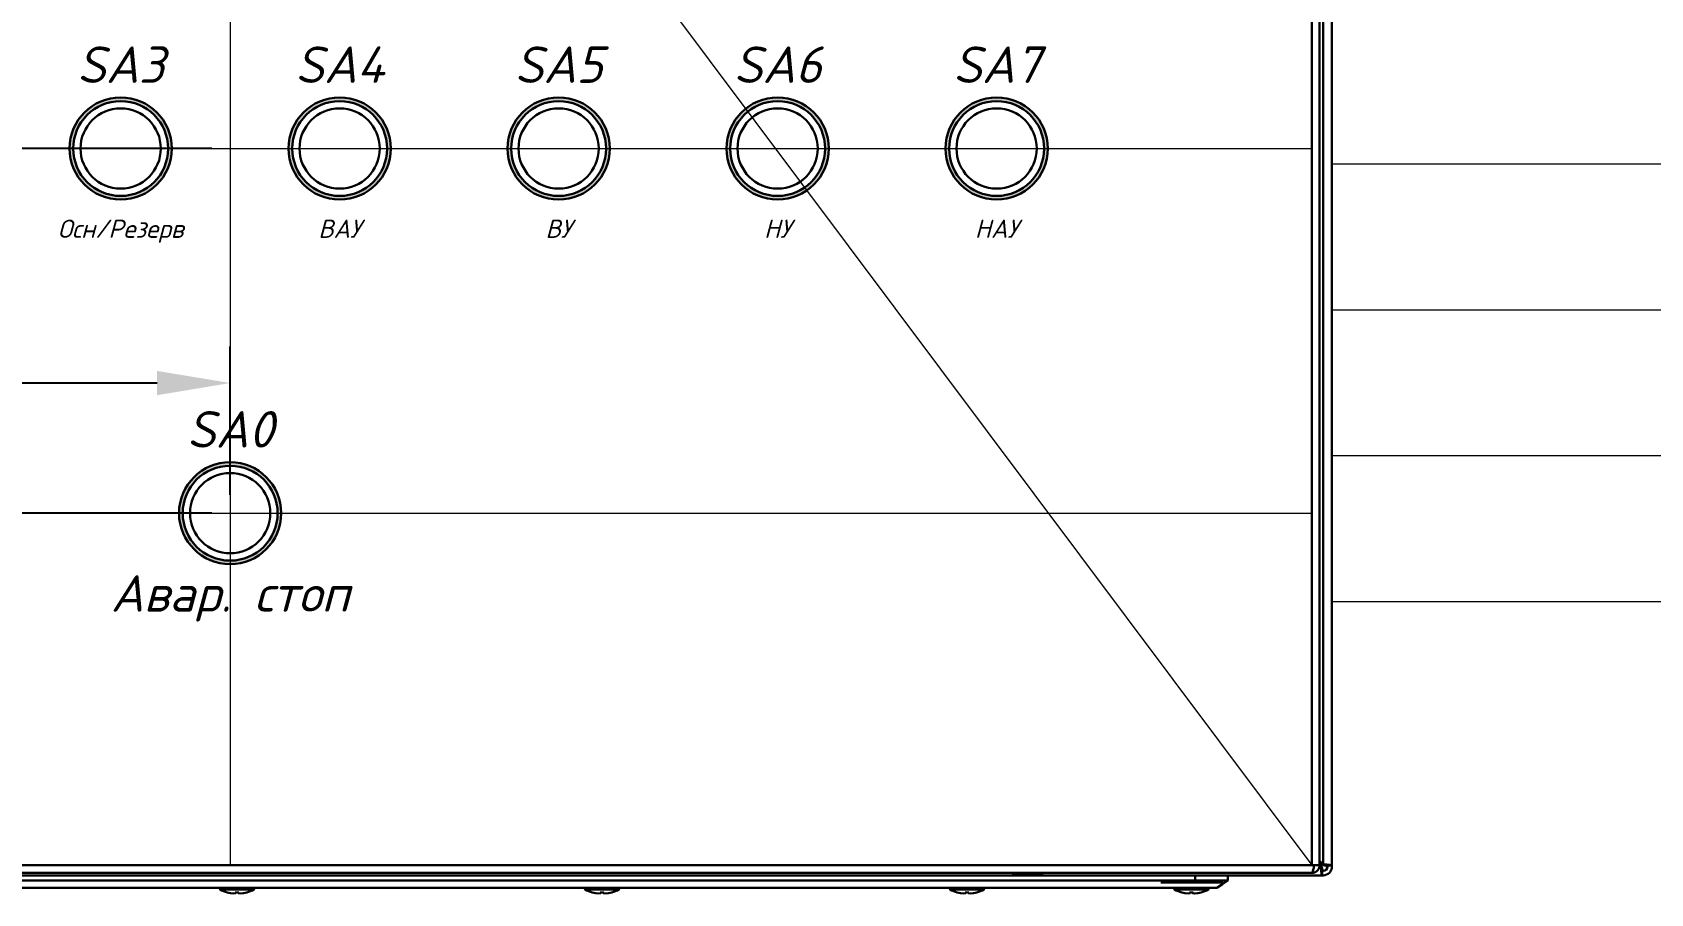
# Model space of a CAD drawing. Header units: millimetres. Extents: x 0 to 53000, y -591 to 24400.
# Drawn here: x 10121 to 10564.4, y 2391.8 to 2628 of the extents above; entities that cross this region are included whole.
import ezdxf
from ezdxf.enums import TextEntityAlignment as Align

# ---------------------------------------------------------------- set-up
doc = ezdxf.new("R2010")
doc.units = ezdxf.units.MM
doc.layers.add('Основная', color=7, linetype='Continuous', lineweight=30)
doc.layers.add('Привязки', color=2, linetype='Continuous', lineweight=0, plot=False, transparency=0.8)
doc.layers.add('размеры', color=3, linetype='Continuous')
doc.styles.get("Standard").update_dxf_attribs({"font": 'arial.ttf'})
doc.styles.add('текст', font='isocpeui.ttf')
doc.dimstyles.new('ISO2', dxfattribs={"dimtxt": 20, "dimasz": 20, "dimexe": 10, "dimexo": 5, "dimgap": 5, "dimtad": 1, "dimdec": 4, "dimdsep": 46, "dimlunit": 6, "dimtxsty": 'Standard', "dimcen": 20, "dimadec": 0, "dimazin": 0, "dimtfac": 1, "dimtdec": 4, "dimtmove": 0, "dimatfit": 3, "dimfxl": 1, "dimtolj": 1, "dimtzin": 0, "dimarcsym": 0})

# ---------------------------------------------------------------- blocks, each defined once
blk = doc.blocks.new('D22')
at = {"layer": 'Основная'}
h = blk.add_hatch(color=256, dxfattribs=at)
h.dxf.hatch_style = 1
h.paths.add_polyline_path([(-7.8, 10.4), (-8.4, 11.2, 0.236068), (-14, 0, 0.236068), (-8.4, -11.2), (-7.8, -10.4, -0.236068), (-13, 0, -0.236068)])
h.paths.add_polyline_path([(7.8, 10.4), (8.4, 11.2, 0.333333), (-8.4, 11.2), (-7.8, 10.4, -0.333333)])
h.paths.add_polyline_path([(8.4, 11.2), (7.8, 10.4, -0.236068), (13, 0, -0.236068), (7.8, -10.4), (8.4, -11.2, 0.236068), (14, 0, 0.236068)])
h.paths.add_polyline_path([(8.4, -11.2), (7.8, -10.4, -0.333333), (-7.8, -10.4), (-8.4, -11.2, 0.333333)])
for radius in [14, 13, 11]:
    blk.add_circle((0, 0), radius, dxfattribs=at)
at = {"style": 'текст'}
for tag, p in [('НАИМНОВАНИЕ', (0, 23)), ('ЦВЕТ', (0, -22))]:
    blk.add_attdef(tag, text='', height=10, dxfattribs=at).set_placement(p, align=Align.MIDDLE_CENTER)
blk = doc.blocks.new('*D401')
at = {"layer": 'Defpoints', "color": 0, "transparency": 16777216}
for p in [(10175.18, 2496.16), (9833.68, 2397.55), (10175.18, 2397.55)]:
    blk.add_point(p, dxfattribs=at)
at = {"layer": 'размеры', "color": 0, "lineweight": -2, "transparency": 16777216}
for p, q in [((10170.18, 2496.16), (9823.68, 2496.16)), ((9833.68, 2476.16), (9833.68, 2417.55)), ((10170.18, 2397.55), (9823.68, 2397.55))]:
    blk.add_line(p, q, dxfattribs=at)
at = {"layer": 'размеры', "color": 0, "transparency": 16777216}
for points in [[(9830.35, 2476.16), (9837.02, 2476.16), (9833.68, 2496.16)], [(9830.35, 2417.55), (9837.02, 2417.55), (9833.68, 2397.55)]]:
    blk.add_solid(points, dxfattribs=at)
at = {"layer": 'размеры', "color": 0, "transparency": 16777216, "insert": (9818.47, 2446.86), "char_height": 20, "attachment_point": 5, "rotation": 90}
blk.add_mtext('\\A1;100', dxfattribs=at)
blk = doc.blocks.new('*D402')
at = {"layer": 'Defpoints', "color": 0, "transparency": 16777216}
for p in [(9833.68, 2596.16), (10175.18, 2596.16), (10175.18, 2496.16)]:
    blk.add_point(p, dxfattribs=at)
at = {"layer": 'размеры', "color": 0, "lineweight": -2, "transparency": 16777216}
for p, q in [((10170.18, 2596.16), (9823.68, 2596.16)), ((9833.68, 2516.16), (9833.68, 2576.16)), ((10170.18, 2496.16), (9823.68, 2496.16))]:
    blk.add_line(p, q, dxfattribs=at)
at = {"layer": 'размеры', "color": 0, "transparency": 16777216}
for points in [[(9830.35, 2576.16), (9837.02, 2576.16), (9833.68, 2596.16)], [(9830.35, 2516.16), (9837.02, 2516.16), (9833.68, 2496.16)]]:
    blk.add_solid(points, dxfattribs=at)
at = {"layer": 'размеры', "color": 0, "transparency": 16777216, "insert": (9818.47, 2546.16), "char_height": 20, "attachment_point": 5, "rotation": 90}
blk.add_mtext('\\A1;100', dxfattribs=at)
blk = doc.blocks.new('*D379')
at = {"layer": 'Defpoints', "color": 0, "transparency": 16777216}
for p in [(9876.68, 2531.85), (9876.68, 2496.16), (10175.18, 2496.16)]:
    blk.add_point(p, dxfattribs=at)
at = {"layer": 'размеры', "color": 0, "lineweight": -2, "transparency": 16777216}
for p, q in [((9876.68, 2501.16), (9876.68, 2541.85)), ((10175.18, 2501.16), (10175.18, 2541.85)), ((10155.18, 2531.85), (9896.68, 2531.85))]:
    blk.add_line(p, q, dxfattribs=at)
at = {"layer": 'размеры', "color": 0, "transparency": 16777216}
for points in [[(9896.68, 2535.18), (9896.68, 2528.52), (9876.68, 2531.85)], [(10155.18, 2535.18), (10155.18, 2528.52), (10175.18, 2531.85)]]:
    blk.add_solid(points, dxfattribs=at)
at = {"layer": 'размеры', "color": 0, "transparency": 16777216, "insert": (10025.93, 2547.07), "char_height": 20, "attachment_point": 5}
blk.add_mtext('\\A1;300', dxfattribs=at)

msp = doc.modelspace()

# ---------------------------------------------------------------- linework, layer by layer
at = {"layer": 'Основная', "linetype": 'Continuous'}
for p, q in [((10471.58473, 3192.4489), (10471.58473, 2399.64892)), ((10473.68472, 2399.64892), (10473.68472, 3192.4489)), ((10474.65744, 3193.8125), (10474.65744, 2399.88531)), ((10477.05745, 2399.5489), (10477.05745, 3194.14891)), ((10471.58473, 2399.64892), (9878.78474, 2399.64892)), ((10472.18474, 2399.64892), (10471.58473, 2399.64892)), ((10472.18474, 2399.64892), (10473.68472, 2399.64892)), ((10474.02104, 2399.24891), (10473.60994, 2399.24891)), ((10473.62103, 2399.64892), (10474.02104, 2399.24891)), ((10474.65744, 2399.88531), (10473.68472, 2400.85803)), ((10473.68472, 2400.61052), (10474.65744, 2399.6378)), ((10473.68472, 2399.83271), (10474.26851, 2399.24891)), ((10474.02104, 2399.24891), (10474.26851, 2399.24891)), ((10474.65744, 2399.6378), (10474.65744, 2399.88531)), ((10477.05745, 2399.5489), (10475.85743, 2399.5489)), ((10475.85743, 2399.5489), (10475.85743, 2399.24891)), ((10477.05745, 2399.5489), (10477.05745, 2399.24891)), ((9878.78474, 2397.5489), (10471.58473, 2397.5489)), ((10474.35745, 2396.8489), (9880.75744, 2396.8489)), ((10430.05743, 2395.4489), (9924.05744, 2395.4489)), ((10430.05743, 2395.4489), (10439.55742, 2395.4489)), ((10430.20742, 2394.84889), (10447.20744, 2394.84889)), ((10439.55742, 2396.8489), (10439.55742, 2395.4489)), ((10448.55743, 2395.4489), (10439.55742, 2395.4489)), ((10448.55743, 2396.8489), (10448.55743, 2395.4489)), ((10474.35745, 2398.04892), (10474.35745, 2396.8489)), ((10474.65744, 2398.04892), (10474.35745, 2398.04892)), ((10474.35745, 2396.8489), (10474.65744, 2396.8489)), ((9926.05745, 2393.4489), (10428.05742, 2393.4489)), ((10172.43575, 2392.94143), (10181.67912, 2392.94143)), ((10174.39872, 2392.1342), (10175.26067, 2391.91909)), ((10175.26067, 2391.91909), (10176.17667, 2391.82342)), ((10176.17667, 2391.82342), (10176.71713, 2391.91909)), ((10176.56779, 2392.1342), (10177.05743, 2392.12145)), ((10176.71713, 2391.91909), (10176.56779, 2392.1342)), ((10176.74047, 2392.1297), (10176.71713, 2391.91909)), ((10177.05743, 2392.12145), (10177.54708, 2392.1342)), ((10177.3744, 2392.1297), (10177.39774, 2391.91909)), ((10177.54708, 2392.1342), (10177.39774, 2391.91909)), ((10177.39774, 2391.91909), (10177.9382, 2391.82342)), ((10177.9382, 2391.82342), (10178.85419, 2391.91909)), ((10178.85419, 2391.91909), (10179.71615, 2392.1342)), ((10272.43574, 2392.94143), (10281.67912, 2392.94143)), ((10274.39872, 2392.1342), (10275.26068, 2391.91909)), ((10275.26068, 2391.91909), (10276.17667, 2391.82342)), ((10276.17667, 2391.82342), (10276.71712, 2391.91909)), ((10276.56779, 2392.1342), (10277.05744, 2392.12145)), ((10276.71712, 2391.91909), (10276.56779, 2392.1342)), ((10276.74047, 2392.1297), (10276.71712, 2391.91909)), ((10277.05744, 2392.12145), (10277.54708, 2392.1342)), ((10277.3744, 2392.1297), (10277.39774, 2391.91909)), ((10277.54708, 2392.1342), (10277.39774, 2391.91909)), ((10277.39774, 2391.91909), (10277.9382, 2391.82342)), ((10277.9382, 2391.82342), (10278.8542, 2391.91909)), ((10278.8542, 2391.91909), (10279.71615, 2392.1342)), ((10372.43575, 2392.94143), (10381.67912, 2392.94143)), ((10374.39871, 2392.1342), (10375.26067, 2391.91909)), ((10375.26067, 2391.91909), (10376.17667, 2391.82342)), ((10376.17667, 2391.82342), (10376.71712, 2391.91909)), ((10376.56778, 2392.1342), (10377.05744, 2392.12145)), ((10376.71712, 2391.91909), (10376.56778, 2392.1342)), ((10376.74047, 2392.1297), (10376.71712, 2391.91909)), ((10377.05744, 2392.12145), (10377.54707, 2392.1342)), ((10377.3744, 2392.1297), (10377.39775, 2391.91909)), ((10377.54707, 2392.1342), (10377.39775, 2391.91909)), ((10377.39775, 2391.91909), (10377.9382, 2391.82342)), ((10377.9382, 2391.82342), (10378.85419, 2391.91909)), ((10378.85419, 2391.91909), (10379.71615, 2392.1342)), ((10433.93575, 2392.94143), (10443.17912, 2392.94143)), ((10435.89871, 2392.1342), (10436.76068, 2391.91909)), ((10436.76068, 2391.91909), (10437.67666, 2391.82342)), ((10437.67666, 2391.82342), (10438.21712, 2391.91909)), ((10438.21712, 2391.91909), (10438.06778, 2392.1342)), ((10438.06778, 2392.1342), (10438.55744, 2392.12145)), ((10438.24046, 2392.1297), (10438.21712, 2391.91909)), ((10438.55744, 2392.12145), (10439.04709, 2392.1342)), ((10438.87441, 2392.1297), (10438.89775, 2391.91909)), ((10439.04709, 2392.1342), (10438.89775, 2391.91909)), ((10438.89775, 2391.91909), (10439.43821, 2391.82342)), ((10439.43821, 2391.82342), (10440.35419, 2391.91909)), ((10440.35419, 2391.91909), (10441.21616, 2392.1342))]:
    msp.add_line(p, q, dxfattribs=at)
at = {"layer": 'Основная'}
for p, q in [((10473.68472, 2399.64892), (10473.68472, 3194.54892)), ((9876.68471, 2399.64892), (10473.68472, 2399.64892))]:
    msp.add_line(p, q, dxfattribs=at)
at = {"layer": 'Основная', "linetype": 'Continuous', "flags": 128}
msp.add_lwpolyline([(10445.55743, 2393.4489), (10447.05736, 2394.44886), (10448.55743, 2395.4489)], dxfattribs=at)
at = {"layer": 'Основная', "linetype": 'Continuous'}
for centre, radius, start, end in [((10474.65743, 2399.2489), 1.2, 270, 0), ((10474.65743, 2399.2489), 2.4, 270, 0), ((10393.98607, 2422.81498), 25.76608, 258.6941478, 269.3298889), ((10393.38338, 2422.81498), 25.76608, 270.6701111, 281.3058522), ((10172.59193, 2393.2219), 0.32103, 135, 240.8896328), ((10177.05743, 2401.24142), 9.5, 240.8896328, 253.7275241), ((10177.05743, 2401.24142), 9.5, 286.2611128, 299.1103672), ((10181.52294, 2393.2219), 0.32103, 299.1103672, 45), ((10272.59193, 2393.2219), 0.32103, 135, 240.8896328), ((10277.05743, 2401.24142), 9.5, 240.8896328, 253.7275241), ((10277.05743, 2401.24142), 9.5, 286.2611128, 299.1103672), ((10281.52294, 2393.2219), 0.32103, 299.1103672, 45), ((10372.59193, 2393.2219), 0.32103, 135, 240.8896328), ((10377.05743, 2401.24142), 9.5, 240.8896328, 253.7275241), ((10377.05743, 2401.24142), 9.5, 286.2611128, 299.1103672), ((10381.52294, 2393.2219), 0.32103, 299.1103672, 45), ((10434.09193, 2393.2219), 0.32103, 135, 240.8896328), ((10438.55743, 2401.24142), 9.5, 240.8896328, 253.7275241), ((10438.55743, 2401.24142), 9.5, 286.2611128, 299.1103672), ((10443.02294, 2393.2219), 0.32103, 299.1103672, 45)]:
    msp.add_arc(centre, radius, start, end, dxfattribs=at)
for points, knots in [([(10471.58473, 2397.5489), (10471.6318, 2397.5767), (10471.72258, 2397.63032), (10471.85687, 2398.03154), (10471.98786, 2398.59241), (10472.09736, 2399.16875), (10472.16279, 2399.52834), (10472.18474, 2399.64892)], [0, 0, 0, 0, 0.235056864, 0.453338999, 0.671614865, 0.889888144, 1, 1, 1, 1]), ([(10473.68472, 2399.64892), (10473.65691, 2399.39024), (10473.60329, 2398.89135), (10473.20211, 2398.24835), (10472.64122, 2397.78743), (10472.06488, 2397.57389), (10471.70529, 2397.55517), (10471.58473, 2397.5489)], [0, 0, 0, 0, 0.235057603, 0.4533404678, 0.6716162172, 0.8898969721, 1, 1, 1, 1]), ([(10474.35745, 2396.8489), (10474.32941, 2396.88497), (10474.27334, 2396.95713), (10474.18924, 2397.51213), (10474.10514, 2398.30544), (10474.04907, 2398.93442), (10474.02104, 2399.24891)], [0, 0, 0, 0, 0.249997807, 0.499998065, 0.749998323, 1, 1, 1, 1]), ([(10474.26851, 2399.24891), (10474.29676, 2399.09166), (10474.35324, 2398.77717), (10474.43797, 2398.38052), (10474.5227, 2398.10304), (10474.57918, 2398.06696), (10474.60743, 2398.04892)], [0, 0, 0, 0, 0.250003652, 0.500005918, 0.750003904, 1, 1, 1, 1]), ([(10474.65744, 2399.88531), (10474.97193, 2399.85727), (10475.60091, 2399.80121), (10476.39421, 2399.7171), (10476.94922, 2399.633), (10477.02137, 2399.57693), (10477.05745, 2399.5489)], [0, 0, 0, 0, 0.250001677, 0.500001935, 0.750002193, 1, 1, 1, 1]), ([(10475.85743, 2399.29892), (10475.83939, 2399.32716), (10475.80331, 2399.38364), (10475.52583, 2399.46838), (10475.12917, 2399.55306), (10474.81468, 2399.60955), (10474.65744, 2399.6378)], [0, 0, 0, 0, 0.249996792, 0.499995476, 0.749995651, 1, 1, 1, 1]), ([(10428.05742, 2393.4489), (10429.04234, 2393.4489), (10431.01221, 2393.4489), (10433.88501, 2393.4489), (10436.58852, 2393.4489), (10439.05273, 2393.4489), (10441.19638, 2393.4489), (10442.9763, 2393.4489), (10444.31489, 2393.4489), (10445.33392, 2393.4489), (10445.47659, 2393.4489), (10445.55743, 2393.4489)], [0, 0, 0, 0, 0.107525351, 0.215054513, 0.322593349, 0.430138956, 0.53748155, 0.644827243, 0.752206169, 0.859586055, 1, 1, 1, 1])]:
    msp.add_open_spline(points, degree=3, knots=knots, dxfattribs=at)
at = {"layer": 'Привязки'}
for p, q in [((9878.78474, 3192.4489), (10471.58473, 2399.64892)), ((10175.18473, 2796.04891), (10175.18473, 2399.64892)), ((9878.78474, 2596.16335), (10471.58473, 2596.16335)), ((13378.18473, 2591.84891), (10477.05745, 2591.84891)), ((13378.18473, 2551.84891), (10477.05745, 2551.84891)), ((13378.18473, 2511.84891), (10477.05745, 2511.84891)), ((9878.78474, 2496.16335), (10471.58473, 2496.16335)), ((13378.18473, 2471.84891), (10477.05745, 2471.84891))]:
    msp.add_line(p, q, dxfattribs=at)

# ---------------------------------------------------------------- block references
at = {"layer": 'Основная'}
ref = msp.add_blockref('D22', (10145.18473, 2596.16335), dxfattribs=at)
ref.add_attrib('НАИМНОВАНИЕ', 'SA3', dxfattribs={"layer": '0', "height": 10, "style": 'текст'}).set_placement((10145.18473, 2619.16335), align=Align.MIDDLE_CENTER)
ref.add_attrib('ЦВЕТ', 'Осн/Резерв', dxfattribs={"layer": '0', "height": 5, "style": 'текст'}).set_placement((10145.18473, 2574.16335), align=Align.MIDDLE_CENTER)
ref = msp.add_blockref('D22', (10205.18473, 2596.16335), dxfattribs=at)
ref.add_attrib('НАИМНОВАНИЕ', 'SA4', dxfattribs={"layer": '0', "height": 10, "style": 'текст'}).set_placement((10205.18473, 2619.16335), align=Align.MIDDLE_CENTER)
ref.add_attrib('ЦВЕТ', 'ВАУ', dxfattribs={"layer": '0', "height": 5, "style": 'текст'}).set_placement((10205.18473, 2574.16335), align=Align.MIDDLE_CENTER)
ref = msp.add_blockref('D22', (10265.18473, 2596.16335), dxfattribs=at)
ref.add_attrib('НАИМНОВАНИЕ', 'SA5', dxfattribs={"layer": '0', "height": 10, "style": 'текст'}).set_placement((10265.18473, 2619.16335), align=Align.MIDDLE_CENTER)
ref.add_attrib('ЦВЕТ', 'ВУ', dxfattribs={"layer": '0', "height": 5, "style": 'текст'}).set_placement((10265.18473, 2574.16335), align=Align.MIDDLE_CENTER)
ref = msp.add_blockref('D22', (10325.18473, 2596.16335), dxfattribs=at)
ref.add_attrib('НАИМНОВАНИЕ', 'SA6', dxfattribs={"layer": '0', "height": 10, "style": 'текст'}).set_placement((10325.18473, 2619.16335), align=Align.MIDDLE_CENTER)
ref.add_attrib('ЦВЕТ', 'НУ', dxfattribs={"layer": '0', "height": 5, "style": 'текст'}).set_placement((10325.18473, 2574.16335), align=Align.MIDDLE_CENTER)
ref = msp.add_blockref('D22', (10385.18473, 2596.16335), dxfattribs=at)
ref.add_attrib('НАИМНОВАНИЕ', 'SA7', dxfattribs={"layer": '0', "height": 10, "style": 'текст'}).set_placement((10385.18473, 2619.16335), align=Align.MIDDLE_CENTER)
ref.add_attrib('ЦВЕТ', 'НАУ', dxfattribs={"layer": '0', "height": 5, "style": 'текст'}).set_placement((10385.18473, 2574.16335), align=Align.MIDDLE_CENTER)
msp.add_blockref('D22', (10175.18473, 2496.16335), dxfattribs=at).add_auto_attribs({'НАИМНОВАНИЕ': 'SA0', 'ЦВЕТ': 'Авар. стоп'})

# ---------------------------------------------------------------- dimensions: what is measured, and where the dimension line sits
at = {"layer": 'размеры'}
dim = msp.add_linear_dim(base=(9833.68471, 2596.16335), p1=(10175.18473, 2496.16335), p2=(10175.18473, 2596.16335), angle=90, dimstyle='ISO2', dxfattribs=at)
dim.commit()
dim.dimension.update_dxf_attribs({"geometry": '*D402', "text_midpoint": (9818.47325, 2546.16335)})
dim = msp.add_linear_dim(base=(9876.68471, 2531.84891), p1=(10175.18473, 2496.16335), p2=(9876.68471, 2496.16335), text='300', dimstyle='ISO2', dxfattribs=at)
dim.commit()
dim.dimension.update_dxf_attribs({"geometry": '*D379', "text_midpoint": (10025.93472, 2547.06719)})
dim = msp.add_linear_dim(base=(9833.68471, 2397.5489), p1=(10175.18473, 2496.16335), p2=(10175.18473, 2397.5489), angle=90, text='100', dimstyle='ISO2', dxfattribs=at)
dim.commit()
dim.dimension.update_dxf_attribs({"geometry": '*D401', "text_midpoint": (9818.47325, 2446.85612)})

doc.saveas('drawing.dxf')
